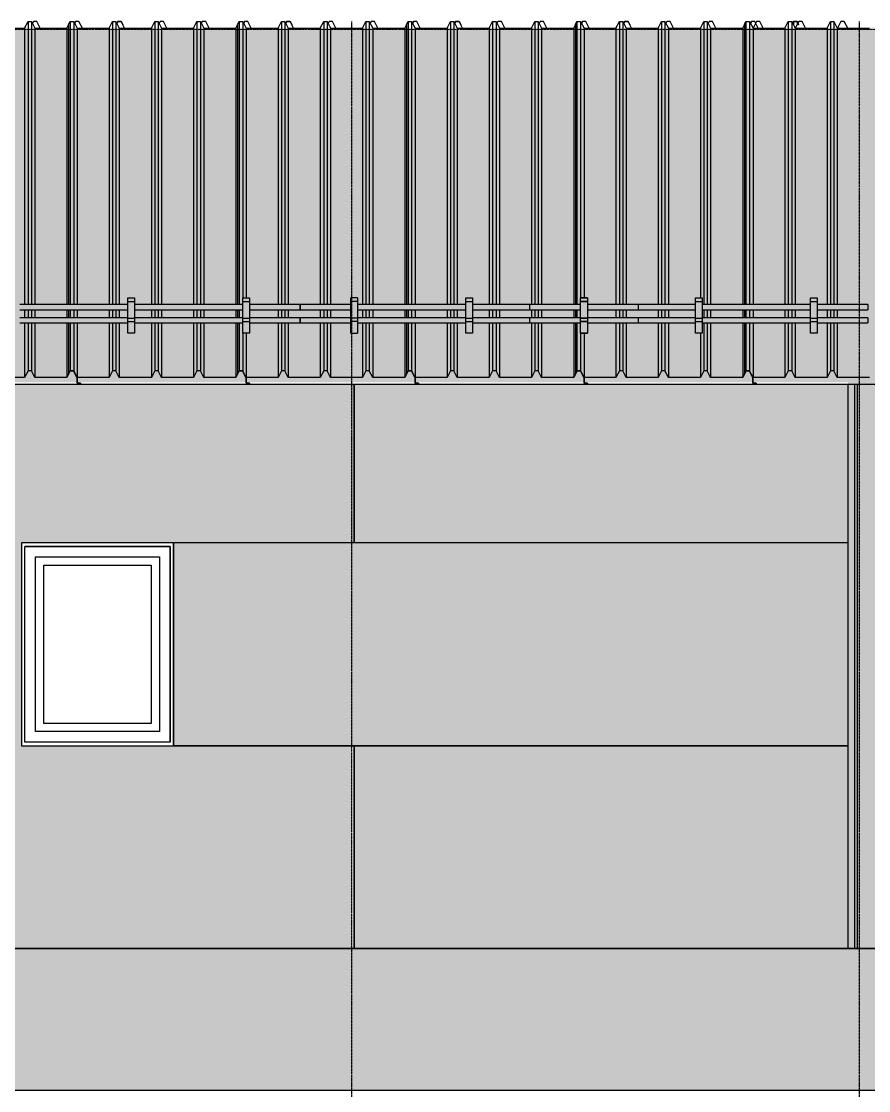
# Model space of a CAD drawing. Header units: millimetres. Extents: x 2162 to 93478, y -2737 to 52379.
# Drawn here: x 52257 to 57272, y 43686 to 50015 of the extents above; entities that cross this region are included whole.
import ezdxf

# ---------------------------------------------------------------- set-up
doc = ezdxf.new("R2010")
doc.units = ezdxf.units.MM
doc.linetypes.add('Штрихпунктир 15 х 2 х 2 мм', pattern=[19, 15, -2, 0, -2])
doc.linetypes.add('Штрихпунктирная', pattern=[30, 25, -2.25, 0.5, -2.25])
doc.layers.add('Axes', color=40, linetype='Штрихпунктирная')
doc.layers.add('Level', color=7, linetype='Continuous', lineweight=9)
doc.layers.add('Windows', color=4, linetype='Continuous', lineweight=30)

# ---------------------------------------------------------------- blocks, each defined once
blk = doc.blocks.new('panel054')
at = {"color": 0}
for p, q in [((20721.2, 5308.9), (20730.7, 5327.4)), ((20730.7, 5327.4), (20752.2, 5327.4)), ((20730.7, 5327.4), (20730.7, 3650.7)), ((20752.2, 5327.4), (20772.7, 5287.3)), ((20752.2, 5327.4), (20752.2, 3690.1)), ((20961.4, 5287.3), (20981.4, 5326.4)), ((20981.4, 5326.4), (21001.4, 5326.4)), ((20981.4, 5326.4), (20981.4, 3650.4)), ((21001.4, 5326.4), (21021.4, 5287.3)), ((21001.4, 5326.4), (21001.4, 3650.4)), ((21211.4, 5287.3), (21231.4, 5326.4)), ((21231.4, 5326.4), (21251.4, 5326.4)), ((21231.4, 5326.4), (21231.4, 3650.4)), ((21251.4, 5326.4), (21271.4, 5287.3)), ((21251.4, 5326.4), (21251.4, 3650.4)), ((21461.4, 5287.3), (21481.4, 5326.4)), ((21481.4, 5326.4), (21501.4, 5326.4)), ((21481.4, 5326.4), (21481.4, 3650.7)), ((21501.4, 5326.4), (21521.4, 5287.3)), ((21501.4, 5326.4), (21501.4, 3650.7)), ((20721.2, 5308.9), (20721.2, 3650.7)), ((20772.7, 5287.3), (20961.4, 5287.3)), ((20772.7, 5287.3), (20772.7, 3690.1)), ((20961.4, 5287.3), (20961.4, 3650.4)), ((21021.4, 5287.3), (21211.4, 5287.3)), ((21021.4, 5287.3), (21021.4, 3650.6)), ((21211.4, 5287.3), (21211.4, 3650.4)), ((21271.4, 5287.3), (21461.4, 5287.3)), ((21271.4, 5287.3), (21271.4, 3650.4)), ((21461.4, 5287.3), (21461.4, 3650.7)), ((21521.4, 5287.3), (21711.4, 5287.3)), ((21521.4, 5287.3), (21521.4, 3650.7)), ((21711.4, 5287.3), (21721.2, 5306.4)), ((21711.4, 5287.3), (21711.4, 3650.4)), ((20721.2, 3620.7), (20721.2, 3572.4)), ((20730.7, 3620.7), (20730.7, 3572.4)), ((20961.4, 3620.7), (20961.4, 3572.1)), ((20981.4, 3620.7), (20981.4, 3572.1)), ((21001.4, 3620.7), (21001.4, 3572.1)), ((21021.4, 3620.7), (21021.4, 3572.4)), ((21211.4, 3620.7), (21211.4, 3572.1)), ((21231.4, 3620.7), (21231.4, 3572.1)), ((21251.4, 3620.7), (21251.4, 3572.1)), ((21271.4, 3620.7), (21271.4, 3572.1)), ((21461.4, 3620.8), (21461.4, 3572.5)), ((21481.4, 3620.8), (21481.4, 3572.5)), ((21501.4, 3620.8), (21501.4, 3572.5)), ((21521.4, 3620.8), (21521.4, 3572.5)), ((21711.4, 3620.7), (21711.4, 3572.1)), ((20721.2, 3542.5), (20721.2, 3240.7)), ((20730.7, 3542.5), (20730.7, 3259.2)), ((20752.2, 3482.3), (20752.2, 3259.2)), ((20772.7, 3482.3), (20772.7, 3219.1)), ((20961.4, 3542.5), (20961.4, 3219.1)), ((20981.4, 3542.5), (20981.4, 3258.3)), ((21001.4, 3542.5), (21001.4, 3258.3)), ((21021.4, 3542.5), (21021.4, 3219.1)), ((21211.4, 3542.5), (21211.4, 3219.1)), ((21231.4, 3542.5), (21231.4, 3258.3)), ((21251.4, 3542.5), (21251.4, 3258.3)), ((21271.4, 3542.5), (21271.4, 3219.1)), ((21461.4, 3542.5), (21461.4, 3219.1)), ((21481.4, 3542.5), (21481.4, 3258.3)), ((21501.4, 3542.6), (21501.4, 3258.3)), ((21521.4, 3542.6), (21521.4, 3219.1)), ((21711.4, 3542.5), (21711.4, 3219.1)), ((20730.7, 3259.2), (20721.2, 3240.7)), ((20721.2, 3240.7), (20721.9, 3240.3)), ((20721.9, 3240.3), (20731.2, 3258.4)), ((20752.2, 3259.2), (20730.7, 3259.2)), ((20731.2, 3258.4), (20751.7, 3258.4)), ((20751.7, 3258.4), (20772.2, 3218.3)), ((20772.7, 3219.1), (20752.2, 3259.2)), ((20981.4, 3258.3), (20961.4, 3219.1)), ((21001.4, 3258.3), (20981.4, 3258.3)), ((21021.4, 3219.1), (21001.4, 3258.3)), ((21231.4, 3258.3), (21211.4, 3219.1)), ((21251.4, 3258.3), (21231.4, 3258.3)), ((21271.4, 3219.1), (21251.4, 3258.3)), ((21481.4, 3258.3), (21461.4, 3219.1)), ((21501.4, 3258.3), (21481.4, 3258.3)), ((21521.4, 3219.1), (21501.4, 3258.3)), ((21731.4, 3258.3), (21711.4, 3219.1)), ((21751.4, 3258.3), (21731.4, 3258.3)), ((21772.2, 3217.6), (21751.4, 3258.3)), ((20772.2, 3217.6), (20772.2, 3186.4)), ((20772.2, 3186.4), (20792.2, 3186.4)), ((20961.4, 3219.1), (20772.7, 3219.1)), ((20792.2, 3185.9), (20792.2, 3180)), ((20792.2, 3180), (21792.2, 3180)), ((21211.4, 3219.1), (21021.4, 3219.1)), ((21461.4, 3219.1), (21271.4, 3219.1)), ((21711.4, 3219.1), (21521.4, 3219.1)), ((21772.2, 3185.9), (21772.2, 3217.6)), ((21792.2, 3185.9), (21772.2, 3185.9)), ((21792.2, 3180), (21792.2, 3185.9))]:
    blk.add_line(p, q, dxfattribs=at)

msp = doc.modelspace()

# ---------------------------------------------------------------- hatches: boundary and pattern name
at = {"true_color": 0x61993b}
h = msp.add_hatch(color=85, dxfattribs=at)
h.dxf.hatch_style = 1
h.paths.add_polyline_path([(57637.3, 49977.9), (17777.2, 49977.9), (17777.2, 47877.9), (57637.3, 47877.9)])
h.paths.add_polyline_path([(18612.2, 48388.1), (18612.2, 48367.3), (18612.2, 48348.7), (19252.2, 48348.7), (19252.2, 48367.3), (19252.2, 48388.1), (19292.2, 48388.1), (19292.2, 48367.3), (19292.2, 48348.7), (19592.2, 48348.7), (19892.2, 48348.7), (19892.2, 48367.3), (19892.2, 48388.1), (19932.2, 48388.1), (19932.2, 48367.3), (19932.2, 48348.7), (20572.2, 48348.7), (20572.2, 48367.3), (20572.2, 48388.1), (20612.2, 48388.1), (20612.2, 48367.3), (20612.2, 48269.5), (20612.2, 48248.7), (20612.2, 48180.2), (20572.2, 48180.2), (20572.2, 48240.4), (20521.4, 48240.4), (20521.4, 47917.1), (20501.4, 47956.2), (20481.4, 47956.2), (20461.4, 47917.1), (20272.2, 47917.1), (20272.2, 47884.3), (20292.2, 47884.3), (20292.2, 47883.8), (20272.2, 47883.8), (20272.2, 47915.6), (20251.4, 47956.2), (20231.4, 47956.2), (20211.4, 47917.1), (20021.4, 47917.1), (20001.4, 47956.2), (19981.4, 47956.2), (19961.4, 47917.1), (19771.4, 47917.1), (19751.4, 47956.2), (19731.4, 47956.2), (19711.4, 47917.1), (19521.4, 47917.1), (19501.4, 47956.2), (19481.4, 47956.2), (19461.4, 47917.1), (19272.2, 47917.1), (19272.2, 47884.3), (19292.2, 47884.3), (19292.2, 47883.8), (19272.2, 47883.8), (19272.2, 47915.6), (19251.4, 47956.2), (19231.4, 47956.2), (19211.4, 47917.1), (19021.4, 47917.1), (19001.4, 47956.2), (18981.4, 47956.2), (18961.4, 47917.1), (18771.4, 47917.1), (18751.4, 47956.2), (18731.4, 47956.2), (18711.4, 47917.1), (18521.4, 47917.1), (18501.4, 47956.2), (18481.4, 47956.2), (18461.4, 47917.1), (18272.2, 47917.1), (18272.2, 47916.3), (18271.8, 47917.1), (18241.4, 47917.1), (18226.2, 47946.8), (18221.9, 47938.3), (18221.2, 47938.6), (18225.8, 47947.6), (18221.4, 47956.2), (18201.4, 47956.2), (18181.4, 47917.1), (17991.4, 47917.1), (17971.4, 47956.2), (17951.4, 47956.2), (17931.4, 47917.1), (17931.4, 48180.2), (17892.2, 48180.2), (17892.2, 48248.7), (17892.2, 48269.5), (17892.2, 48367.3), (17892.2, 48388.1), (17932.2, 48388.1), (17932.2, 48367.3), (17932.2, 48348.7), (18572.2, 48348.7), (18572.2, 48367.3), (18572.2, 48388.1)], flags=16)
h.paths.add_polyline_path([(18612.2, 48270.4), (18612.2, 48248.7), (18612.2, 48240.4), (19252.2, 48240.4), (19252.2, 48248.7), (19252.2, 48270.4)], flags=0)
h.paths.add_polyline_path([(18521.4, 48318.7), (18521.4, 48270.4), (18572.2, 48270.4), (18572.2, 48269.5), (18572.2, 48248.7), (18572.2, 48240.4), (18471.4, 48240.4), (18471.4, 47956.2), (18451.4, 47956.2), (18431.4, 47917.1), (18431.4, 48240.4), (18272.6, 48240.4), (18272.6, 47917.1), (18252.5, 47956.4), (18230.6, 47956.4), (18230.6, 48240.4), (17932.2, 48240.4), (17932.2, 48248.7), (17932.2, 48270.4), (17951.4, 48270.4), (17951.4, 48318.7)], flags=0)
h.paths.add_polyline_path([(19592.2, 48318.7), (19771.4, 48318.7), (19771.4, 48270.4), (19892.2, 48270.4), (19932.2, 48269.5), (19932.2, 48248.7), (19932.2, 48180.2), (19892.2, 48180.2), (19892.2, 48240.4), (19592.2, 48240.4), (19292.2, 48240.4), (19292.2, 48180.2), (19272.6, 48180.2), (19272.6, 47917.1), (19272.2, 47884.3), (19272.2, 47916.3), (19251.7, 47956.4), (19231.1, 47956.4), (19221.9, 47938.3), (19221.2, 47938.6), (19230.6, 47957.2), (19252.1, 47957.2), (19252.1, 48180.2), (19292.2, 48180.2), (19292.2, 48248.7), (19292.2, 48270.4), (19461.4, 48270.4), (19461.4, 48318.7)], flags=0)
h.paths.add_polyline_path([(20521.4, 48318.7), (20521.4, 48270.4), (19961.4, 48270.4), (19961.4, 48318.7)], flags=0)
h.paths.add_polyline_path([(20221.2, 47938.6), (20230.6, 47957.2), (20252.1, 47957.2), (20272.6, 47917.1), (20272.2, 47916.3), (20251.7, 47956.4), (20231.1, 47956.4), (20221.9, 47938.3)], flags=0)
h.paths.add_polyline_path([(20272.6, 48240.4), (20272.6, 47917.1), (20272.2, 47884.3), (20272.2, 47915.6)], flags=0)
h = msp.add_hatch(color=85, dxfattribs=at)
h.dxf.hatch_style = 1
h.paths.add_polyline_path([(57615.6, 49336.2), (5644.8, 49336.2), (5644.8, 47879), (57615.6, 47879)])
h.paths.add_polyline_path([(17022, 49336.2), (17022, 48338.3)], flags=16)
h.paths.add_polyline_path([(15460.8, 49336.2), (15456.8, 49316.4), (15456.8, 48358), (15247.1, 48338.3), (15291.1, 48357), (15291.1, 48338.3), (15460.8, 48338.3)], flags=16)
h = msp.add_hatch(color=85, dxfattribs=at)
h.dxf.hatch_style = 1
h.paths.add_polyline_path([(60892.1, 47917.6), (57150.1, 47917.6), (57150.1, 47467.6), (60892.1, 47467.6)])
at = {"true_color": 0xecece7}
h = msp.add_hatch(color=254, dxfattribs=at)
h.dxf.hatch_style = 1
h.paths.add_polyline_path([(57150.1, 47867.6), (6124, 47867.6), (6124, 46927.6), (9899.9, 46927.6), (10799.9, 46927.6), (57150.1, 46927.6)])
at = {"true_color": 0x61993b}
h = msp.add_hatch(color=85, dxfattribs=at)
h.dxf.hatch_style = 1
h.paths.add_polyline_path([(57355, 47467.6), (57150, 47467.6), (57150, 44527.6), (57355, 44527.6)])
at = {"true_color": 0xecece7}
h = msp.add_hatch(color=254, dxfattribs=at)
h.dxf.hatch_style = 1
h.paths.add_polyline_path([(57150.1, 46927.6), (54226.6, 46927.6), (54212.1, 46927.6), (54212.1, 45727.6), (54226.6, 45727.6), (57150.1, 45727.6)])
h.paths.add_polyline_path([(54212.1, 46927.6), (53157.1, 46927.6), (53157.1, 45727.6), (54212.1, 45727.6)])
h.paths.add_polyline_path([(52257.1, 46927.6), (51202.1, 46927.6), (51202.1, 45727.6), (52257.1, 45727.6)])
h.paths.add_polyline_path([(46227.1, 46927.6), (45182.1, 46927.6), (45182.1, 45727.6), (46227.1, 45727.6)])
h = msp.add_hatch(color=254, dxfattribs=at)
h.dxf.hatch_style = 1
h.paths.add_polyline_path([(54212.1, 45727.6), (53157.1, 45727.6), (52257.1, 45727.6), (51202.1, 45727.6), (51202.1, 44687.6), (54212.1, 44687.6)])
h.paths.add_polyline_path([(57150.1, 45727.6), (54226.6, 45727.6), (54226.6, 44687.6), (57150.1, 44687.6)])
h.paths.add_polyline_path([(57150.1, 44687.6), (54226.6, 44687.6), (54226.6, 44527.6), (57150.1, 44527.6)])
h.paths.add_polyline_path([(54212.1, 44687.6), (51202.1, 44687.6), (51202.1, 44527.6), (54212.1, 44527.6)])
at = {"true_color": 0x61993b}
h = msp.add_hatch(color=85, dxfattribs=at)
h.dxf.hatch_style = 1
h.paths.add_polyline_path([(54212.1, 44527.6), (45182.1, 44527.6), (45182.1, 43687.6), (54212.1, 43687.6)])
h.paths.add_polyline_path([(57217.1, 44527.6), (54226.6, 44527.6), (54212.1, 44527.6), (54212.1, 43687.6), (57217.1, 43687.6)])
h.paths.add_polyline_path([(60342.1, 44527.6), (57217.1, 44527.6), (57217.1, 43687.6), (60342.1, 43687.6)])
h.paths.add_polyline_path([(60462.5, 44527.6), (60342.1, 44527.6), (60342.1, 43687.6), (60462.5, 43687.6)])
h.paths.add_polyline_path([(45182.1, 44527.6), (42186.6, 44527.6), (5937, 44527.6), (5937, 43687.6), (45182.1, 43687.6)])

# ---------------------------------------------------------------- linework, layer by layer
for p, q in [((52327.8, 50014), (52322.1, 50002.8)), ((52347.8, 50014), (52327.8, 50014)), ((52367.8, 49974.9), (52347.8, 50014)), ((52536.1, 49996.5), (52545.5, 50015)), ((52545.5, 50015), (52567, 50015)), ((52545.5, 50015), (52545.5, 48338)), ((52567, 50015), (52587.5, 49974.9)), ((52567, 50015), (52567, 48338)), ((52577.8, 50014), (52572.7, 50004)), ((52597.8, 50014), (52577.8, 50014)), ((52617.8, 49974.9), (52597.8, 50014)), ((52776.3, 49974.9), (52796.3, 50014)), ((52796.3, 50014), (52816.3, 50014)), ((52796.3, 50014), (52796.3, 48338.3)), ((52816.3, 50014), (52836.3, 49974.9)), ((52816.3, 50014), (52816.3, 48338.3)), ((52827.1, 50015), (52821.4, 50004)), ((52821.9, 50003.1), (52827.6, 50014.2)), ((52827.8, 50014), (52822.1, 50002.8)), ((52848.6, 50015), (52827.1, 50015)), ((52827.6, 50014.2), (52848.1, 50014.2)), ((52847.8, 50014), (52827.8, 50014)), ((52867.8, 49974.9), (52847.8, 50014)), ((52848.1, 50014.2), (52857.3, 49996.1)), ((52858, 49996.5), (52848.6, 50015)), ((53026.3, 49974.9), (53046.3, 50014)), ((53046.3, 50014), (53066.3, 50014)), ((53046.3, 50014), (53046.3, 48338.3)), ((53066.3, 50014), (53086.3, 49974.9)), ((53066.3, 50014), (53066.3, 48338.3)), ((53077.8, 50014), (53072.1, 50002.8)), ((53097.8, 50014), (53077.8, 50014)), ((53117.8, 49974.9), (53097.8, 50014)), ((53276.3, 49974.9), (53296.3, 50014)), ((53296.3, 50014), (53316.3, 50014)), ((53296.3, 50014), (53296.3, 48338)), ((53316.3, 50014), (53336.3, 49974.9)), ((53316.3, 50014), (53316.3, 48338)), ((53327.8, 50014), (53322.1, 50002.8)), ((53347.8, 50014), (53327.8, 50014)), ((53367.8, 49974.9), (53347.8, 50014)), ((53577.8, 50014), (53572.7, 50004)), ((53597.8, 50014), (53577.8, 50014)), ((53617.8, 49974.9), (53597.8, 50014)), ((53827.1, 50015), (53821.4, 50004)), ((53821.9, 50003.1), (53827.6, 50014.2)), ((53827.8, 50014), (53822.1, 50002.8)), ((53848.6, 50015), (53827.1, 50015)), ((53827.6, 50014.2), (53848.1, 50014.2)), ((53847.8, 50014), (53827.8, 50014)), ((53867.8, 49974.9), (53847.8, 50014)), ((53848.1, 50014.2), (53857.3, 49996.1)), ((53858, 49996.5), (53848.6, 50015)), ((54077.8, 50014), (54072.1, 50002.8)), ((54097.8, 50014), (54077.8, 50014)), ((54117.8, 49974.9), (54097.8, 50014)), ((54327.8, 50014), (54322.1, 50002.8)), ((54347.8, 50014), (54327.8, 50014)), ((54367.8, 49974.9), (54347.8, 50014)), ((54536.1, 49996.5), (54545.5, 50015)), ((54545.5, 50015), (54567, 50015)), ((54545.5, 50015), (54545.5, 48338)), ((54567, 50015), (54587.5, 49974.9)), ((54567, 50015), (54567, 48338)), ((54577.8, 50014), (54572.7, 50004)), ((54597.8, 50014), (54577.8, 50014)), ((54617.8, 49974.9), (54597.8, 50014)), ((54776.3, 49974.9), (54796.3, 50014)), ((54796.3, 50014), (54816.3, 50014)), ((54796.3, 50014), (54796.3, 48338.3)), ((54816.3, 50014), (54836.3, 49974.9)), ((54816.3, 50014), (54816.3, 48338.3)), ((54827.1, 50015), (54821.4, 50004)), ((54821.9, 50003.1), (54827.6, 50014.2)), ((54827.8, 50014), (54822.1, 50002.8)), ((54848.6, 50015), (54827.1, 50015)), ((54827.6, 50014.2), (54848.1, 50014.2)), ((54847.8, 50014), (54827.8, 50014)), ((54867.8, 49974.9), (54847.8, 50014)), ((54848.1, 50014.2), (54857.3, 49996.1)), ((54858, 49996.5), (54848.6, 50015)), ((55026.3, 49974.9), (55046.3, 50014)), ((55046.3, 50014), (55066.3, 50014)), ((55046.3, 50014), (55046.3, 48338.3)), ((55066.3, 50014), (55086.3, 49974.9)), ((55066.3, 50014), (55066.3, 48338.3)), ((55077.8, 50014), (55072.1, 50002.8)), ((55097.8, 50014), (55077.8, 50014)), ((55117.8, 49974.9), (55097.8, 50014)), ((55276.3, 49974.9), (55296.3, 50014)), ((55296.3, 50014), (55316.3, 50014)), ((55296.3, 50014), (55296.3, 48338.3)), ((55316.3, 50014), (55336.3, 49974.9)), ((55316.3, 50014), (55316.3, 48338.3)), ((55327.8, 50014), (55322.1, 50002.8)), ((55347.8, 50014), (55327.8, 50014)), ((55367.8, 49974.9), (55347.8, 50014)), ((55536.1, 49996.5), (55545.5, 50015)), ((55545.5, 50015), (55567, 50015)), ((55545.5, 50015), (55545.5, 48338.3)), ((55567, 50015), (55587.5, 49974.9)), ((55567, 50015), (55567, 48377.8)), ((55577.8, 50014), (55572.7, 50004)), ((55597.8, 50014), (55577.8, 50014)), ((55617.8, 49974.9), (55597.8, 50014)), ((55776.3, 49974.9), (55796.3, 50014)), ((55796.3, 50014), (55816.3, 50014)), ((55796.3, 50014), (55796.3, 48338)), ((55816.3, 50014), (55836.3, 49974.9)), ((55816.3, 50014), (55816.3, 48338)), ((55827.1, 50015), (55821.4, 50004)), ((55821.9, 50003.1), (55827.6, 50014.2)), ((55827.8, 50014), (55822.1, 50002.8)), ((55848.6, 50015), (55827.1, 50015)), ((55827.6, 50014.2), (55848.1, 50014.2)), ((55847.8, 50014), (55827.8, 50014)), ((55867.8, 49974.9), (55847.8, 50014)), ((55848.1, 50014.2), (55857.3, 49996.1)), ((55858, 49996.5), (55848.6, 50015)), ((56026.3, 49974.9), (56046.3, 50014)), ((56046.3, 50014), (56066.3, 50014)), ((56046.3, 50014), (56046.3, 48338)), ((56066.3, 50014), (56086.3, 49974.9)), ((56066.3, 50014), (56066.3, 48338)), ((56077.8, 50014), (56072.1, 50002.8)), ((56097.8, 50014), (56077.8, 50014)), ((56117.8, 49974.9), (56097.8, 50014)), ((56276.3, 49974.9), (56296.3, 50014)), ((56296.3, 50014), (56316.3, 50014)), ((56296.3, 50014), (56296.3, 48338.3)), ((56316.3, 50014), (56336.3, 49974.9)), ((56316.3, 50014), (56316.3, 48338.3)), ((56327.8, 50014), (56322.1, 50002.8)), ((56347.8, 50014), (56327.8, 50014)), ((56367.8, 49974.9), (56347.8, 50014)), ((56536.1, 49996.5), (56545.5, 50015)), ((56545.5, 50015), (56567, 50015)), ((56545.5, 50015), (56545.5, 48338)), ((56567, 50015), (56587.5, 49974.9)), ((56567, 50015), (56567, 48338)), ((56577.8, 50014), (56572.7, 50004)), ((56597.8, 50014), (56577.8, 50014)), ((56607.8, 50014), (56587.8, 49974.9)), ((56617.8, 49974.9), (56597.8, 50014)), ((56627.8, 50014), (56607.8, 50014)), ((56647.8, 49974.9), (56627.8, 50014)), ((56776.3, 49974.9), (56796.3, 50014)), ((56796.3, 50014), (56816.3, 50014)), ((56796.3, 50014), (56796.3, 48338.3)), ((56816.3, 50014), (56836.3, 49974.9)), ((56816.3, 50014), (56816.3, 48338.3)), ((56827.1, 50015), (56821.4, 50004)), ((56821.9, 50003.1), (56827.6, 50014.2)), ((56848.6, 50015), (56827.1, 50015)), ((56827.6, 50014.2), (56848.1, 50014.2)), ((56827.6, 50014.2), (56827.6, 49992)), ((56857.8, 50014), (56837.8, 49974.9)), ((56848.1, 50014.2), (56857.3, 49996.1)), ((56848.1, 50014.2), (56848.1, 49995)), ((56858, 49996.5), (56848.6, 50015)), ((56877.8, 50014), (56857.8, 50014)), ((56897.8, 49974.9), (56877.8, 50014)), ((57026.3, 49974.9), (57046.3, 50014)), ((57046.3, 50014), (57066.3, 50014)), ((57046.3, 50014), (57046.3, 48338)), ((57066.3, 50014), (57086.3, 49974.9)), ((57066.3, 50014), (57066.3, 48338)), ((57107.8, 50014), (57087.8, 49974.9)), ((57127.8, 50014), (57107.8, 50014)), ((57147.8, 49974.9), (57127.8, 50014)), ((52536.1, 49996.5), (52536.1, 48338)), ((52587.5, 49974.9), (52776.3, 49974.9)), ((52587.5, 49974.9), (52587.5, 48338)), ((52776.3, 49974.9), (52776.3, 48338.3)), ((52836.3, 49974.9), (53026.3, 49974.9)), ((52836.3, 49974.9), (52836.3, 48338.3)), ((52857.3, 49996.1), (52858, 49996.5)), ((52858, 49996.5), (52858, 49994)), ((53026.3, 49974.9), (53026.3, 48338.3)), ((53086.3, 49974.9), (53276.3, 49974.9)), ((53086.3, 49974.9), (53086.3, 48338)), ((53276.3, 49974.9), (53276.3, 48338)), ((53336.3, 49974.9), (53526.3, 49974.9)), ((53336.3, 49974.9), (53336.3, 48338)), ((53526.3, 49974.9), (53536.1, 49994)), ((53526.3, 49974.9), (53526.3, 48338.3)), ((53857.3, 49996.1), (53858, 49996.5)), ((53858, 49996.5), (53858, 49994)), ((54536.1, 49996.5), (54536.1, 48338)), ((54587.5, 49974.9), (54776.3, 49974.9)), ((54587.5, 49974.9), (54587.5, 48338)), ((54776.3, 49974.9), (54776.3, 48338.3)), ((54836.3, 49974.9), (55026.3, 49974.9)), ((54836.3, 49974.9), (54836.3, 48338.3)), ((54857.3, 49996.1), (54858, 49996.5)), ((54858, 49996.5), (54858, 49994)), ((55026.3, 49974.9), (55026.3, 48338.3)), ((55086.3, 49974.9), (55276.3, 49974.9)), ((55086.3, 49974.9), (55086.3, 48338)), ((55276.3, 49974.9), (55276.3, 48338.3)), ((55336.3, 49974.9), (55526.3, 49974.9)), ((55336.3, 49974.9), (55336.3, 48338.2)), ((55526.3, 49974.9), (55536.1, 49994)), ((55526.3, 49974.9), (55526.3, 48338.3)), ((55536.1, 49996.5), (55536.1, 48338.3)), ((55587.5, 49974.9), (55776.3, 49974.9)), ((55587.5, 49974.9), (55587.5, 48377.8)), ((55776.3, 49974.9), (55776.3, 48338)), ((55836.3, 49974.9), (56026.3, 49974.9)), ((55836.3, 49974.9), (55836.3, 48338.2)), ((55857.3, 49996.1), (55858, 49996.5)), ((55858, 49996.5), (55858, 49994)), ((56026.3, 49974.9), (56026.3, 48338)), ((56086.3, 49974.9), (56276.3, 49974.9)), ((56086.3, 49974.9), (56086.3, 48338)), ((56276.3, 49974.9), (56276.3, 48377.8)), ((56336.3, 49974.9), (56526.3, 49974.9)), ((56336.3, 49974.9), (56336.3, 48338.3)), ((56526.3, 49974.9), (56536.1, 49994)), ((56526.3, 49974.9), (56526.3, 48338)), ((56536.1, 49996.5), (56536.1, 48338)), ((56587.5, 49974.9), (56776.3, 49974.9)), ((56587.5, 49974.9), (56587.5, 48338)), ((56776.3, 49974.9), (56776.3, 48338.2)), ((56836.3, 49974.9), (57026.3, 49974.9)), ((56836.3, 49974.9), (56836.3, 48338.3)), ((56857.3, 49996.1), (56858, 49996.5)), ((57026.3, 49974.9), (57026.3, 48338.3)), ((57086.3, 49974.9), (57276.3, 49974.9)), ((57086.3, 49974.9), (57086.3, 48338)), ((52887.1, 48357), (52927.1, 48357)), ((53567.1, 48357), (53607.1, 48357)), ((54247.1, 48357), (54207.1, 48357)), ((54887.1, 48357), (54927.1, 48357)), ((55567.1, 48357), (55607.1, 48357)), ((55607.1, 48357), (55567.1, 48357)), ((56247.1, 48357), (56287.1, 48357)), ((56927.1, 48357), (56967.1, 48357)), ((52536.1, 48308.4), (52536.1, 48259.8)), ((52545.5, 48308.4), (52545.5, 48259.8)), ((52567, 48308.4), (52567, 48259.8)), ((52587.5, 48308.4), (52587.5, 48259.8)), ((52776.3, 48308.4), (52776.3, 48260)), ((52796.3, 48308.4), (52796.3, 48260)), ((52816.3, 48308.4), (52816.3, 48260)), ((52836.3, 48308.4), (52836.3, 48260)), ((53026.3, 48308.5), (53026.3, 48260.1)), ((53046.3, 48308.5), (53046.3, 48260.1)), ((53066.3, 48308.5), (53066.3, 48260.1)), ((53086.3, 48308.5), (53086.3, 48259.8)), ((53276.3, 48308.4), (53276.3, 48259.8)), ((53296.3, 48308.4), (53296.3, 48259.8)), ((53316.3, 48308.4), (53316.3, 48259.8)), ((53336.3, 48308.4), (53336.3, 48259.8)), ((53526.3, 48308.4), (53526.3, 48260)), ((53907.1, 48338.3), (53907.1, 48338.3)), ((53907.1, 48338.3), (53907.1, 48338.3)), ((54536.1, 48308.4), (54536.1, 48259.8)), ((54545.5, 48308.4), (54545.5, 48259.8)), ((54567, 48308.4), (54567, 48259.8)), ((54587.5, 48308.4), (54587.5, 48259.8)), ((54776.3, 48308.4), (54776.3, 48260)), ((54796.3, 48308.4), (54796.3, 48260)), ((54816.3, 48308.4), (54816.3, 48260)), ((54836.3, 48308.4), (54836.3, 48260)), ((55026.3, 48308.5), (55026.3, 48260.1)), ((55046.3, 48308.5), (55046.3, 48260.1)), ((55066.3, 48308.5), (55066.3, 48260.1)), ((55086.3, 48308.5), (55086.3, 48259.8)), ((55267.1, 48338.3), (55267.1, 48338.3)), ((55276.3, 48308.4), (55276.3, 48260.1)), ((55296.3, 48308.4), (55296.3, 48260.1)), ((55316.3, 48308.4), (55316.3, 48260.1)), ((55336.3, 48308.4), (55336.3, 48260.1)), ((55526.3, 48308.4), (55526.3, 48260)), ((55536.1, 48308.4), (55536.1, 48260.1)), ((55545.5, 48308.4), (55545.5, 48260.1)), ((55776.3, 48308.4), (55776.3, 48259.8)), ((55796.3, 48308.4), (55796.3, 48259.8)), ((55816.3, 48308.4), (55816.3, 48259.8)), ((55836.3, 48308.4), (55836.3, 48260)), ((55907.1, 48338.3), (55907.1, 48338.3)), ((56026.3, 48308.4), (56026.3, 48259.8)), ((56046.3, 48308.4), (56046.3, 48259.8)), ((56066.3, 48308.4), (56066.3, 48259.8)), ((56086.3, 48308.4), (56086.3, 48259.8)), ((56296.3, 48308.4), (56296.3, 48260.1)), ((56316.3, 48308.4), (56316.3, 48260.1)), ((56336.3, 48308.4), (56336.3, 48260.1)), ((56526.3, 48308.4), (56526.3, 48259.8)), ((56536.1, 48308.4), (56536.1, 48259.8)), ((56545.5, 48308.4), (56545.5, 48259.8)), ((56567, 48308.4), (56567, 48259.8)), ((56587.5, 48308.4), (56587.5, 48259.8)), ((56776.3, 48308.4), (56776.3, 48260)), ((56796.3, 48308.4), (56796.3, 48260)), ((56816.3, 48308.4), (56816.3, 48260)), ((56836.3, 48308.4), (56836.3, 48260)), ((57026.3, 48308.5), (57026.3, 48260.1)), ((57046.3, 48308.5), (57046.3, 48259.8)), ((57066.3, 48308.4), (57066.3, 48259.8)), ((57086.3, 48308.4), (57086.3, 48259.8)), ((57267.1, 48338.3), (57267.1, 48338.3)), ((52536.1, 48230.1), (52536.1, 47928.3)), ((52545.5, 48230.1), (52545.5, 47946.8)), ((52567, 48230.1), (52567, 47946.8)), ((52587.5, 48230.1), (52587.5, 47906.7)), ((52776.3, 48230.1), (52776.3, 47906.7)), ((52796.3, 48230.1), (52796.3, 47945.9)), ((52816.3, 48230.1), (52816.3, 47945.9)), ((52836.3, 48230.1), (52836.3, 47906.7)), ((52887.1, 48259.1), (52927.1, 48259.1)), ((52887.1, 48238.4), (52927.1, 48238.4)), ((53026.3, 48230.2), (53026.3, 47906.7)), ((53046.3, 48230.2), (53046.3, 47945.9)), ((53066.3, 48230.3), (53066.3, 47945.9)), ((53086.3, 48230.3), (53086.3, 47906.7)), ((53276.3, 48230.1), (53276.3, 47906.7)), ((53296.3, 48230.1), (53296.3, 47945.9)), ((53316.3, 48230.1), (53316.3, 47945.9)), ((53336.3, 48230.1), (53336.3, 47906.7)), ((53526.3, 48230.1), (53526.3, 47906.7)), ((53567.1, 48259.1), (53607.1, 48259.1)), ((53567.1, 48238.4), (53607.1, 48238.4)), ((53907.1, 48260.1), (53907.1, 48260.1)), ((53907.1, 48260.1), (53907.1, 48260.1)), ((54247.1, 48259.1), (54207.1, 48259.1)), ((54247.1, 48238.4), (54207.1, 48238.4)), ((54536.1, 48230.1), (54536.1, 47928.3)), ((54545.5, 48230.1), (54545.5, 47946.8)), ((54567, 48230.1), (54567, 47946.8)), ((54587.5, 48230.1), (54587.5, 47906.7)), ((54776.3, 48230.1), (54776.3, 47906.7)), ((54796.3, 48230.1), (54796.3, 47945.9)), ((54816.3, 48230.1), (54816.3, 47945.9)), ((54836.3, 48230.1), (54836.3, 47906.7)), ((54887.1, 48259.1), (54927.1, 48259.1)), ((54887.1, 48238.4), (54927.1, 48238.4)), ((55026.3, 48230.2), (55026.3, 47906.7)), ((55046.3, 48230.2), (55046.3, 47945.9)), ((55066.3, 48230.3), (55066.3, 47945.9)), ((55086.3, 48230.3), (55086.3, 47906.7)), ((55267.1, 48260.1), (55267.1, 48260.1)), ((55276.3, 48230.1), (55276.3, 47906.7)), ((55296.3, 48230.1), (55296.3, 47945.9)), ((55316.3, 48230.1), (55316.3, 47945.9)), ((55336.3, 48230.1), (55336.3, 47906.7)), ((55526.3, 48230.1), (55526.3, 47906.7)), ((55536.1, 48230.1), (55536.1, 47928.3)), ((55545.5, 48230.1), (55545.5, 47946.8)), ((55567.1, 48259.1), (55607.1, 48259.1)), ((55607.1, 48259.1), (55567.1, 48259.1)), ((55567.1, 48238.4), (55607.1, 48238.4)), ((55607.1, 48238.4), (55567.1, 48238.4)), ((55776.3, 48230.1), (55776.3, 47906.7)), ((55796.3, 48230.1), (55796.3, 47945.9)), ((55816.3, 48230.1), (55816.3, 47945.9)), ((55836.3, 48230.1), (55836.3, 47906.7)), ((55907.1, 48260.1), (55907.1, 48260.1)), ((56026.3, 48230.1), (56026.3, 47906.7)), ((56046.3, 48230.1), (56046.3, 47945.9)), ((56066.3, 48230.1), (56066.3, 47945.9)), ((56086.3, 48230.1), (56086.3, 47906.7)), ((56247.1, 48259.1), (56287.1, 48259.1)), ((56247.1, 48238.4), (56287.1, 48238.4)), ((56296.3, 48230.1), (56296.3, 47945.9)), ((56316.3, 48230.1), (56316.3, 47945.9)), ((56336.3, 48230.2), (56336.3, 47906.7)), ((56526.3, 48230.1), (56526.3, 47906.7)), ((56536.1, 48230.1), (56536.1, 47928.3)), ((56545.5, 48230.1), (56545.5, 47946.8)), ((56567, 48230.1), (56567, 47946.8)), ((56587.5, 48230.1), (56587.5, 47906.7)), ((56776.3, 48230.1), (56776.3, 47906.7)), ((56796.3, 48230.1), (56796.3, 47945.9)), ((56816.3, 48230.1), (56816.3, 47945.9)), ((56836.3, 48230.1), (56836.3, 47906.7)), ((56927.1, 48259.1), (56967.1, 48259.1)), ((56927.1, 48238.4), (56967.1, 48238.4)), ((57026.3, 48230.2), (57026.3, 47906.7)), ((57046.3, 48230.3), (57046.3, 47945.9)), ((57066.3, 48230.1), (57066.3, 47945.9)), ((57086.3, 48230.1), (57086.3, 47906.7)), ((57267.1, 48260.1), (57267.1, 48260.1)), ((55567, 48169.9), (55567, 47946.8)), ((55587.5, 48169.9), (55587.5, 47906.7)), ((56276.3, 48169.9), (56276.3, 47906.7)), ((52545.5, 47946.8), (52536.1, 47928.3)), ((52536.1, 47928.3), (52536.8, 47928)), ((52536.8, 47928), (52546, 47946.1)), ((52567, 47946.8), (52545.5, 47946.8)), ((52546, 47946.1), (52566.6, 47946.1)), ((52566.6, 47946.1), (52587.1, 47906)), ((52587.5, 47906.7), (52567, 47946.8)), ((52796.3, 47945.9), (52776.3, 47906.7)), ((52816.3, 47945.9), (52796.3, 47945.9)), ((52836.3, 47906.7), (52816.3, 47945.9)), ((53046.3, 47945.9), (53026.3, 47906.7)), ((53066.3, 47945.9), (53046.3, 47945.9)), ((53086.3, 47906.7), (53066.3, 47945.9)), ((53296.3, 47945.9), (53276.3, 47906.7)), ((53316.3, 47945.9), (53296.3, 47945.9)), ((53336.3, 47906.7), (53316.3, 47945.9)), ((53546.3, 47945.9), (53526.3, 47906.7)), ((53566.3, 47945.9), (53546.3, 47945.9)), ((53587.1, 47905.3), (53566.3, 47945.9)), ((54545.5, 47946.8), (54536.1, 47928.3)), ((54536.1, 47928.3), (54536.8, 47928)), ((54536.8, 47928), (54546, 47946.1)), ((54567, 47946.8), (54545.5, 47946.8)), ((54546, 47946.1), (54566.6, 47946.1)), ((54566.6, 47946.1), (54587.1, 47906)), ((54587.5, 47906.7), (54567, 47946.8)), ((54796.3, 47945.9), (54776.3, 47906.7)), ((54816.3, 47945.9), (54796.3, 47945.9)), ((54836.3, 47906.7), (54816.3, 47945.9)), ((55046.3, 47945.9), (55026.3, 47906.7)), ((55066.3, 47945.9), (55046.3, 47945.9)), ((55086.3, 47906.7), (55066.3, 47945.9)), ((55296.3, 47945.9), (55276.3, 47906.7)), ((55316.3, 47945.9), (55296.3, 47945.9)), ((55336.3, 47906.7), (55316.3, 47945.9)), ((55546.3, 47945.9), (55526.3, 47906.7)), ((55545.5, 47946.8), (55536.1, 47928.3)), ((55536.1, 47928.3), (55536.8, 47928)), ((55536.8, 47928), (55546, 47946.1)), ((55567, 47946.8), (55545.5, 47946.8)), ((55546, 47946.1), (55566.6, 47946.1)), ((55566.3, 47945.9), (55546.3, 47945.9)), ((55587.1, 47905.3), (55566.3, 47945.9)), ((55566.6, 47946.1), (55587.1, 47906)), ((55587.5, 47906.7), (55567, 47946.8)), ((55796.3, 47945.9), (55776.3, 47906.7)), ((55816.3, 47945.9), (55796.3, 47945.9)), ((55836.3, 47906.7), (55816.3, 47945.9)), ((56046.3, 47945.9), (56026.3, 47906.7)), ((56066.3, 47945.9), (56046.3, 47945.9)), ((56086.3, 47906.7), (56066.3, 47945.9)), ((56296.3, 47945.9), (56276.3, 47906.7)), ((56316.3, 47945.9), (56296.3, 47945.9)), ((56336.3, 47906.7), (56316.3, 47945.9)), ((56546.3, 47945.9), (56526.3, 47906.7)), ((56545.5, 47946.8), (56536.1, 47928.3)), ((56536.1, 47928.3), (56536.8, 47928)), ((56536.8, 47928), (56546, 47946.1)), ((56567, 47946.8), (56545.5, 47946.8)), ((56546, 47946.1), (56566.6, 47946.1)), ((56566.3, 47945.9), (56546.3, 47945.9)), ((56587.1, 47905.3), (56566.3, 47945.9)), ((56566.6, 47946.1), (56587.1, 47906)), ((56587.5, 47906.7), (56567, 47946.8)), ((56796.3, 47945.9), (56776.3, 47906.7)), ((56816.3, 47945.9), (56796.3, 47945.9)), ((56836.3, 47906.7), (56816.3, 47945.9)), ((57046.3, 47945.9), (57026.3, 47906.7)), ((57066.3, 47945.9), (57046.3, 47945.9)), ((57086.3, 47906.7), (57066.3, 47945.9)), ((52587.1, 47905.3), (52587.1, 47874)), ((52587.1, 47874), (52607.1, 47874)), ((52776.3, 47906.7), (52587.5, 47906.7)), ((52607.1, 47873.5), (52607.1, 47867.6)), ((52607.1, 47867.6), (53607.1, 47867.6)), ((53026.3, 47906.7), (52836.3, 47906.7)), ((53276.3, 47906.7), (53086.3, 47906.7)), ((53526.3, 47906.7), (53336.3, 47906.7)), ((53587.1, 47873.5), (53587.1, 47905.3)), ((53607.1, 47873.5), (53587.1, 47873.5)), ((53607.1, 47867.6), (53607.1, 47873.5)), ((54226.6, 47867.6), (54226.6, 46927.6)), ((54226.6, 46927.6), (54226.6, 47867.6)), ((54587.1, 47905.3), (54587.1, 47874)), ((54587.1, 47874), (54607.1, 47874)), ((54776.3, 47906.7), (54587.5, 47906.7)), ((54607.1, 47873.5), (54607.1, 47867.6)), ((54607.1, 47867.6), (55607.1, 47867.6)), ((55026.3, 47906.7), (54836.3, 47906.7)), ((55276.3, 47906.7), (55086.3, 47906.7)), ((55526.3, 47906.7), (55336.3, 47906.7)), ((55587.1, 47873.5), (55587.1, 47905.3)), ((55587.1, 47905.3), (55587.1, 47874)), ((55587.1, 47874), (55607.1, 47874)), ((55607.1, 47873.5), (55587.1, 47873.5)), ((55776.3, 47906.7), (55587.5, 47906.7)), ((55607.1, 47867.6), (55607.1, 47873.5)), ((55607.1, 47873.5), (55607.1, 47867.6)), ((55607.1, 47867.6), (56607.1, 47867.6)), ((56026.3, 47906.7), (55836.3, 47906.7)), ((56276.3, 47906.7), (56086.3, 47906.7)), ((56526.3, 47906.7), (56336.3, 47906.7)), ((56587.1, 47873.5), (56587.1, 47905.3)), ((56587.1, 47905.3), (56587.1, 47874)), ((56587.1, 47874), (56607.1, 47874)), ((56607.1, 47873.5), (56587.1, 47873.5)), ((56776.3, 47906.7), (56587.5, 47906.7)), ((56607.1, 47867.6), (56607.1, 47873.5)), ((56607.1, 47873.5), (56607.1, 47867.6)), ((56607.1, 47867.6), (57607.1, 47867.6)), ((57026.3, 47906.7), (56836.3, 47906.7)), ((57276.3, 47906.7), (57086.3, 47906.7)), ((57190.1, 44527.6), (57190.1, 47867.6)), ((57205.1, 44527.6), (57205.1, 47867.6)), ((53157.1, 46927.6), (52257.1, 46927.6)), ((53157.1, 45727.6), (53157.1, 46927.6)), ((57150.1, 46927.6), (53157.1, 46927.6)), ((54226.6, 46927.6), (53157.1, 46927.6)), ((57150.1, 46927.6), (54226.6, 46927.6)), ((57217.1, 46927.6), (57213.6, 46927.6)), ((57217.1, 46927.6), (57213.6, 46927.6)), ((52257.1, 45727.6), (53157.1, 45727.6)), ((57150.1, 45727.6), (53157.1, 45727.6)), ((53157.1, 45727.6), (54226.6, 45727.6)), ((54226.6, 45727.6), (54226.6, 44527.6)), ((54226.6, 44527.6), (54226.6, 45727.6)), ((54226.6, 45727.6), (57150.1, 45727.6)), ((57150.1, 44527.6), (50304.7, 44527.6)), ((50304.7, 44527.6), (54226.6, 44527.6)), ((54226.6, 44527.6), (60462.5, 44527.6)), ((50165.4, 43687.6), (60462.5, 43687.6))]:
    msp.add_line(p, q)
at = {"color": 0}
for p, q in [((52887.1, 48357), (52887.1, 48377.8)), ((52887.1, 48377.8), (52927.1, 48377.8)), ((52887.1, 48259.1), (52887.1, 48357)), ((52927.1, 48377.8), (52927.1, 48357)), ((52927.1, 48357), (52927.1, 48259.1)), ((53567.1, 48357), (53567.1, 48377.8)), ((53567.1, 48377.8), (53607.1, 48377.8)), ((53567.1, 48259.1), (53567.1, 48357)), ((53607.1, 48377.8), (53607.1, 48357)), ((53607.1, 48357), (53607.1, 48259.1)), ((54207.1, 48357), (54207.1, 48377.8)), ((54247.1, 48377.8), (54207.1, 48377.8)), ((54207.1, 48259.1), (54207.1, 48357)), ((54247.1, 48377.8), (54247.1, 48357)), ((54247.1, 48357), (54247.1, 48259.1)), ((54887.1, 48357), (54887.1, 48377.8)), ((54887.1, 48377.8), (54927.1, 48377.8)), ((54887.1, 48259.1), (54887.1, 48357)), ((54927.1, 48377.8), (54927.1, 48357)), ((54927.1, 48357), (54927.1, 48259.1)), ((55567.1, 48357), (55567.1, 48377.8)), ((55567.1, 48377.8), (55607.1, 48377.8)), ((55567.1, 48357), (55567.1, 48377.8)), ((55607.1, 48377.8), (55567.1, 48377.8)), ((55567.1, 48259.1), (55567.1, 48357)), ((55567.1, 48259.1), (55567.1, 48357)), ((55607.1, 48377.8), (55607.1, 48357)), ((55607.1, 48377.8), (55607.1, 48357)), ((55607.1, 48357), (55607.1, 48259.1)), ((55607.1, 48357), (55607.1, 48259.1)), ((56247.1, 48357), (56247.1, 48377.8)), ((56247.1, 48377.8), (56287.1, 48377.8)), ((56247.1, 48259.1), (56247.1, 48357)), ((56287.1, 48377.8), (56287.1, 48357)), ((56287.1, 48357), (56287.1, 48259.1)), ((56927.1, 48357), (56927.1, 48377.8)), ((56927.1, 48377.8), (56967.1, 48377.8)), ((56927.1, 48259.1), (56927.1, 48357)), ((56967.1, 48377.8), (56967.1, 48357)), ((56967.1, 48357), (56967.1, 48259.1)), ((52887.1, 48338.3), (52247.1, 48338.3)), ((52247.1, 48308.3), (52887.1, 48308.3)), ((53567.1, 48338.3), (52927.1, 48338.3)), ((52927.1, 48308.3), (53567.1, 48308.3)), ((53907.1, 48338.3), (53607.1, 48338.3)), ((53607.1, 48308.3), (53907.1, 48308.3)), ((53907.1, 48338.3), (53907.1, 48320.2)), ((54207.1, 48338.3), (53907.1, 48338.3)), ((53907.1, 48320.2), (53907.1, 48338.3)), ((53907.1, 48320.2), (53907.1, 48308.3)), ((53907.1, 48308.3), (53907.1, 48320.2)), ((53907.1, 48308.3), (54207.1, 48308.3)), ((54887.1, 48338.3), (54247.1, 48338.3)), ((54247.1, 48308.3), (54887.1, 48308.3)), ((55567.1, 48338.3), (54927.1, 48338.3)), ((54927.1, 48308.3), (55567.1, 48308.3)), ((55567.1, 48338.3), (55267.1, 48338.3)), ((55267.1, 48320.2), (55267.1, 48338.3)), ((55267.1, 48308.3), (55267.1, 48320.2)), ((55267.1, 48308.3), (55567.1, 48308.3)), ((55907.1, 48338.3), (55607.1, 48338.3)), ((56247.1, 48338.3), (55607.1, 48338.3)), ((55607.1, 48308.3), (55907.1, 48308.3)), ((55607.1, 48308.3), (56247.1, 48308.3)), ((55907.1, 48338.3), (55907.1, 48320.2)), ((55907.1, 48320.2), (55907.1, 48308.3)), ((56927.1, 48338.3), (56287.1, 48338.3)), ((56287.1, 48308.3), (56927.1, 48308.3)), ((57267.1, 48338.3), (56967.1, 48338.3)), ((56967.1, 48308.3), (57267.1, 48308.3)), ((57267.1, 48338.3), (57267.1, 48320.2)), ((57267.1, 48320.2), (57267.1, 48308.3)), ((52887.1, 48260.1), (52247.1, 48260.1)), ((52247.1, 48230.1), (52887.1, 48230.1)), ((52887.1, 48238.4), (52887.1, 48259.1)), ((52887.1, 48169.9), (52887.1, 48238.4)), ((53567.1, 48260.1), (52927.1, 48260.1)), ((52927.1, 48259.1), (52927.1, 48238.4)), ((52927.1, 48238.4), (52927.1, 48169.9)), ((52927.1, 48230.1), (53567.1, 48230.1)), ((53567.1, 48238.4), (53567.1, 48259.1)), ((53567.1, 48169.9), (53567.1, 48238.4)), ((53907.1, 48260.1), (53607.1, 48260.1)), ((53607.1, 48259.1), (53607.1, 48238.4)), ((53607.1, 48238.4), (53607.1, 48169.9)), ((53607.1, 48230.1), (53907.1, 48230.1)), ((53907.1, 48260.1), (53907.1, 48242)), ((54207.1, 48260.1), (53907.1, 48260.1)), ((53907.1, 48242), (53907.1, 48260.1)), ((53907.1, 48242), (53907.1, 48230.1)), ((53907.1, 48230.1), (53907.1, 48242)), ((53907.1, 48230.1), (54207.1, 48230.1)), ((54207.1, 48238.4), (54207.1, 48259.1)), ((54207.1, 48169.9), (54207.1, 48238.4)), ((54887.1, 48260.1), (54247.1, 48260.1)), ((54247.1, 48259.1), (54247.1, 48238.4)), ((54247.1, 48238.4), (54247.1, 48169.9)), ((54247.1, 48230.1), (54887.1, 48230.1)), ((54887.1, 48238.4), (54887.1, 48259.1)), ((54887.1, 48169.9), (54887.1, 48238.4)), ((55567.1, 48260.1), (54927.1, 48260.1)), ((54927.1, 48259.1), (54927.1, 48238.4)), ((54927.1, 48238.4), (54927.1, 48169.9)), ((54927.1, 48230.1), (55567.1, 48230.1)), ((55567.1, 48260.1), (55267.1, 48260.1)), ((55267.1, 48242), (55267.1, 48260.1)), ((55267.1, 48230.1), (55267.1, 48242)), ((55267.1, 48230.1), (55567.1, 48230.1)), ((55567.1, 48238.4), (55567.1, 48259.1)), ((55567.1, 48238.4), (55567.1, 48259.1)), ((55567.1, 48169.9), (55567.1, 48238.4)), ((55567.1, 48169.9), (55567.1, 48238.4)), ((55907.1, 48260.1), (55607.1, 48260.1)), ((56247.1, 48260.1), (55607.1, 48260.1)), ((55607.1, 48259.1), (55607.1, 48238.4)), ((55607.1, 48259.1), (55607.1, 48238.4)), ((55607.1, 48238.4), (55607.1, 48169.9)), ((55607.1, 48238.4), (55607.1, 48169.9)), ((55607.1, 48230.1), (55907.1, 48230.1)), ((55607.1, 48230.1), (56247.1, 48230.1)), ((55907.1, 48260.1), (55907.1, 48242)), ((55907.1, 48242), (55907.1, 48230.1)), ((56247.1, 48238.4), (56247.1, 48259.1)), ((56247.1, 48169.9), (56247.1, 48238.4)), ((56927.1, 48260.1), (56287.1, 48260.1)), ((56287.1, 48259.1), (56287.1, 48238.4)), ((56287.1, 48238.4), (56287.1, 48169.9)), ((56287.1, 48230.1), (56927.1, 48230.1)), ((56927.1, 48238.4), (56927.1, 48259.1)), ((56927.1, 48169.9), (56927.1, 48238.4)), ((57267.1, 48260.1), (56967.1, 48260.1)), ((56967.1, 48259.1), (56967.1, 48238.4)), ((56967.1, 48238.4), (56967.1, 48169.9)), ((56967.1, 48230.1), (57267.1, 48230.1)), ((57267.1, 48260.1), (57267.1, 48242)), ((57267.1, 48242), (57267.1, 48230.1)), ((52927.1, 48169.9), (52887.1, 48169.9)), ((53607.1, 48169.9), (53567.1, 48169.9)), ((54207.1, 48169.9), (54247.1, 48169.9)), ((54927.1, 48169.9), (54887.1, 48169.9)), ((55607.1, 48169.9), (55567.1, 48169.9)), ((55567.1, 48169.9), (55607.1, 48169.9)), ((56287.1, 48169.9), (56247.1, 48169.9)), ((56967.1, 48169.9), (56927.1, 48169.9)), ((57150.1, 44527.6), (57150.1, 47867.6)), ((52277.1, 45747.6), (52277.1, 46907.6)), ((53137.1, 46907.6), (52277.1, 46907.6)), ((53137.1, 45747.6), (53137.1, 46907.6)), ((52340.1, 46844.6), (53074.1, 46844.6)), ((52340.1, 45810.6), (52340.1, 46844.6)), ((53074.1, 46844.6), (53074.1, 45810.6)), ((52389.1, 45859.6), (52389.1, 46795.6)), ((52389.1, 46795.6), (53025.1, 46795.6)), ((53025.1, 46795.6), (53025.1, 45859.6)), ((53025.1, 45859.6), (52389.1, 45859.6)), ((53074.1, 45810.6), (52340.1, 45810.6)), ((53137.1, 45747.6), (52277.1, 45747.6)), ((57190.1, 44527.6), (57150.1, 44527.6)), ((57205.1, 44527.6), (57190.1, 44527.6)), ((57355.1, 44527.6), (57205.1, 44527.6))]:
    msp.add_line(p, q, dxfattribs=at)
at = {"layer": 'Axes', "linetype": 'Штрихпунктир 15 х 2 х 2 мм'}
for p, q in [((54212.1, 41318.4), (54212.1, 50015)), ((57217.1, 41318.4), (57217.1, 50015))]:
    msp.add_line(p, q, dxfattribs=at)
at = {"layer": 'Level', "linetype": 'Штрихпунктир 15 х 2 х 2 мм'}
for p, q in [((16670.3, 49967.6), (57449.3, 49967.6)), ((5389, 47867.6), (57032.7, 47867.6))]:
    msp.add_line(p, q, dxfattribs=at)
at = {"layer": 'Windows', "color": 7}
for p, q in [((52257.1, 46927.6), (52257.1, 45727.6)), ((53157.1, 46927.6), (52257.1, 46927.6)), ((52277.1, 45747.6), (52277.1, 46907.6)), ((52277.1, 46907.6), (53137.1, 46907.6)), ((53137.1, 46907.6), (53137.1, 45747.6)), ((53157.1, 46927.6), (53157.1, 45727.6)), ((52257.1, 45727.6), (53157.1, 45727.6)), ((53137.1, 45747.6), (52277.1, 45747.6))]:
    msp.add_line(p, q, dxfattribs=at)

# ---------------------------------------------------------------- block references
for p in [(30814.9, 44687.6), (32814.9, 44687.6)]:
    msp.add_blockref('panel054', p)

doc.saveas('drawing.dxf')
